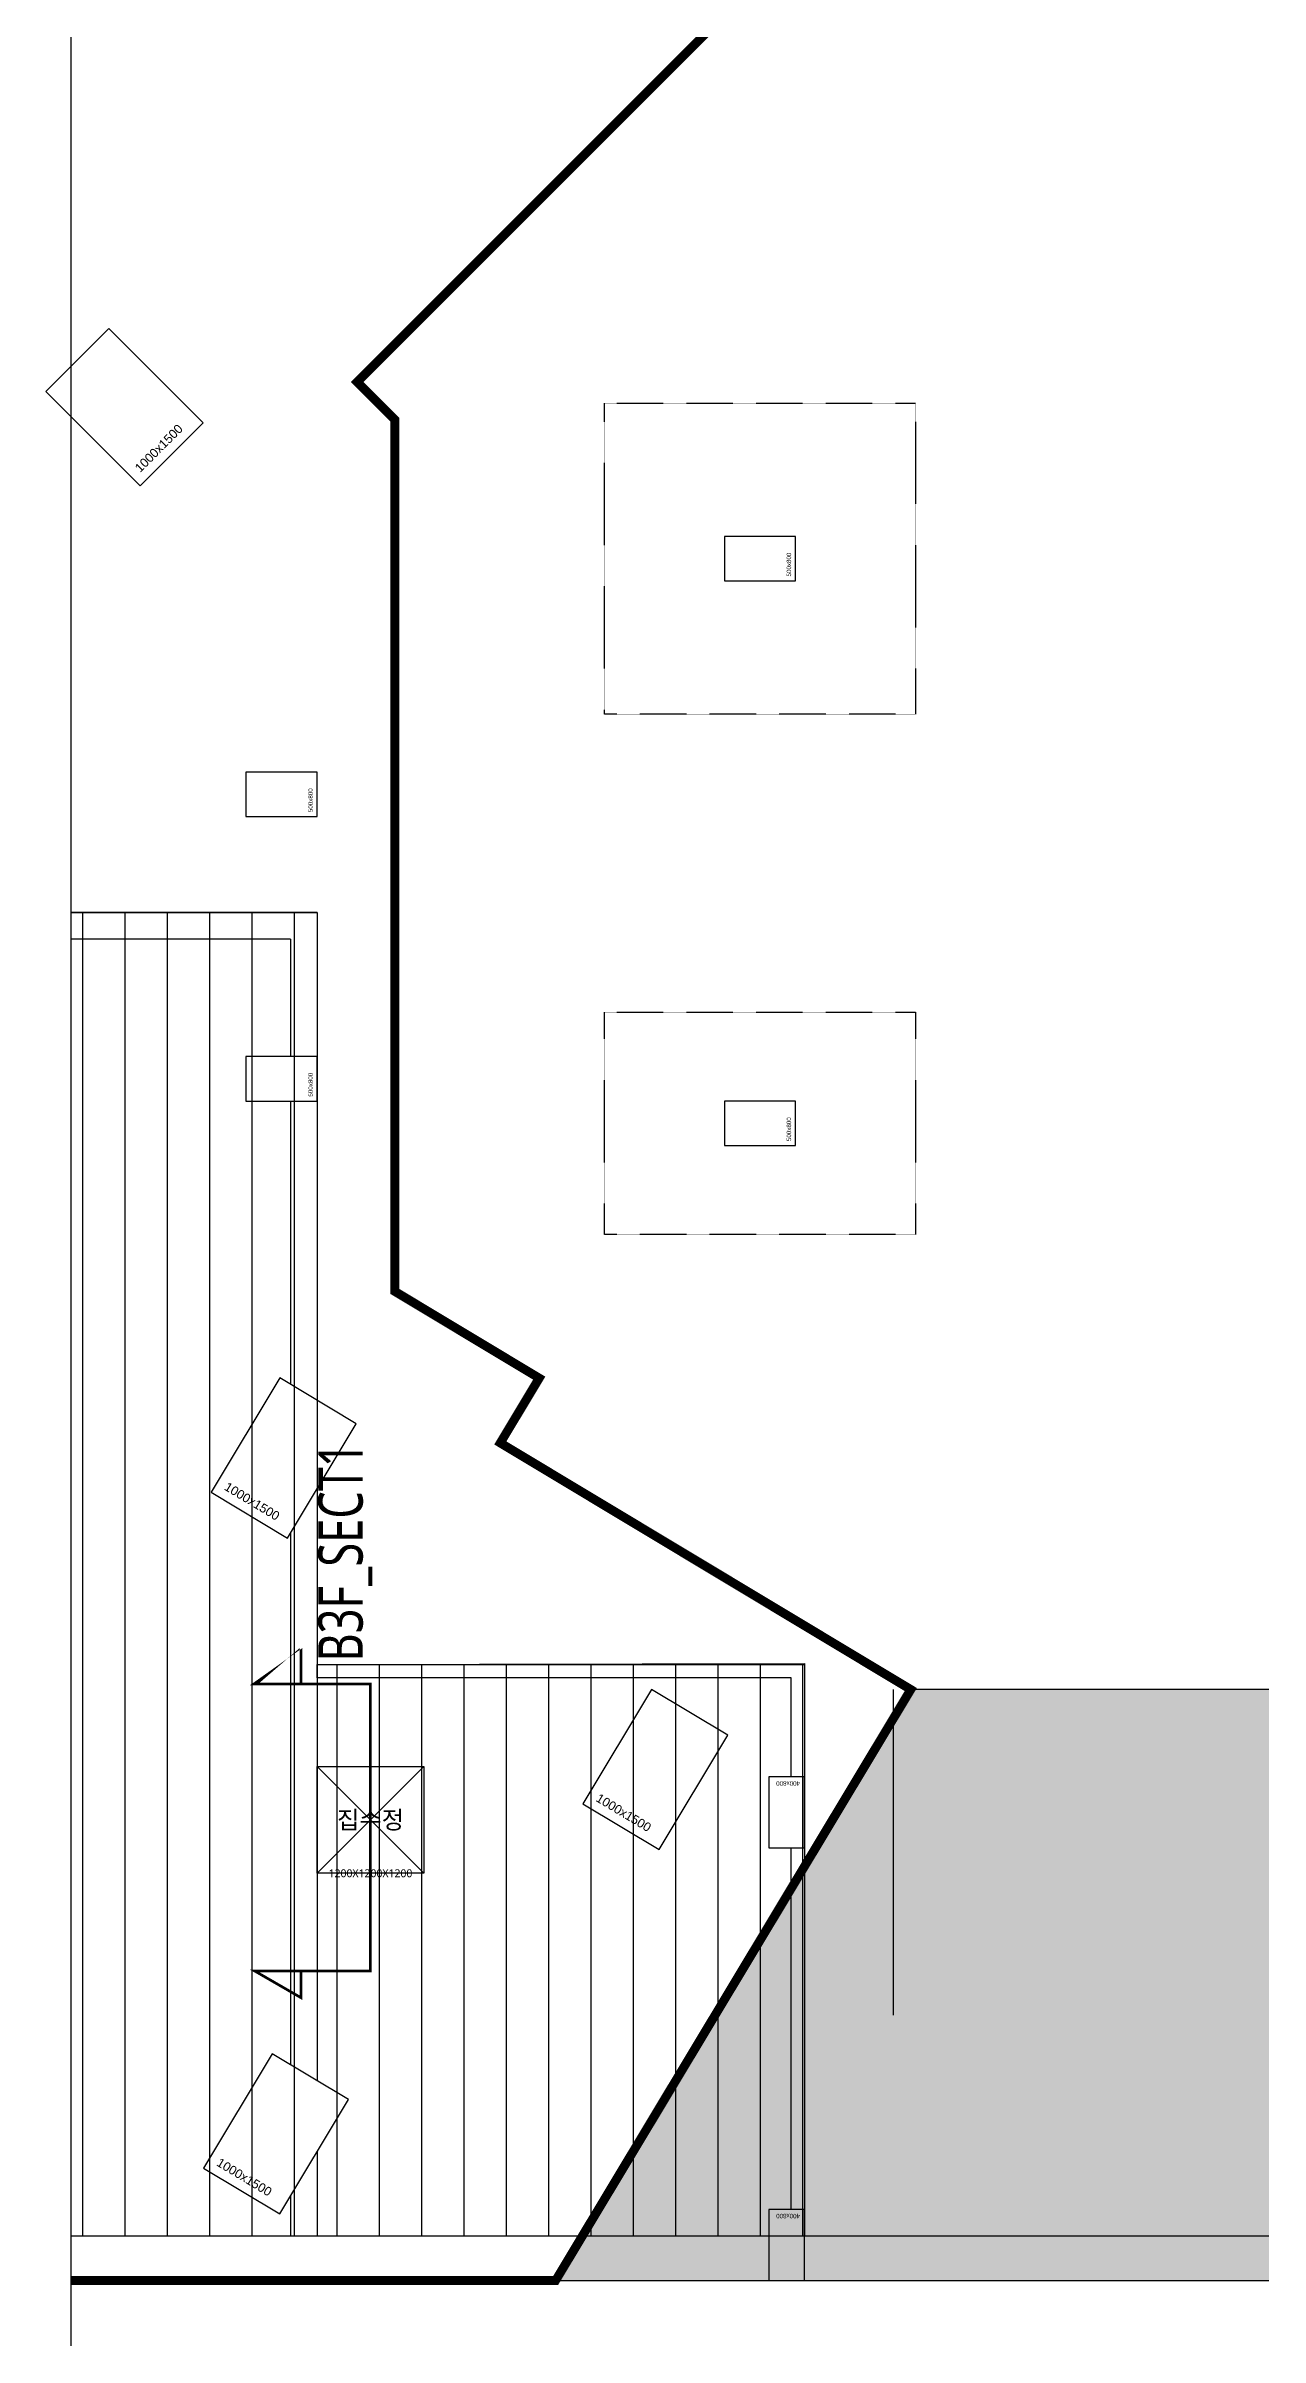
# Model space of a CAD drawing. Header units: millimetres. Extents: x 91591 to 1353697, y 75729 to 160586.
# Drawn here: x 1207949 to 1221603, y 89913 to 115683 of the extents above; entities that cross this region are included whole.
import ezdxf
from ezdxf.enums import TextEntityAlignment as Align

# ---------------------------------------------------------------- set-up
doc = ezdxf.new("R2010")
doc.units = ezdxf.units.MM
doc.linetypes.add('HID', pattern=[2.5, 1.5, -1])
doc.linetypes.add('HIDDEN', pattern=[0.375, 0.25, -0.125])
for name, color, linetype in [('-S_F', 7, 'Continuous'), ('8', 8, 'Continuous'), ('S-FND-배근구간선', 21, 'HID'), ('S-FND_OUTLINE_공동주택 기초', 1, 'HID'), ('S-FND_OUTLINE_지하주차장 기초', 4, 'HID'), ('S-HAT', 252, 'Continuous'), ('S-HAT_SLAB LEVEL', 7, 'Continuous'), ('S-TEXT-NOTES-TEXT', 3, 'Continuous'), ('XR-지하주차장$0$A-CON', 2, 'Continuous'), ('XR-지하주차장$0$AA-COL', 2, 'Continuous'), ('XR-지하주차장$1$A-집수정', 4, 'Continuous')]:
    doc.layers.add(name, color=color, linetype=linetype)
doc.layers.add('S_NOPLOT_251', color=251, linetype='Continuous', plot=False)
doc.styles.add('XR-지하주차장$0$Standard', font='arial.ttf')
doc.styles.add('XR-지하주차장$0$맑은고딕', font='malgun.ttf')
doc.styles.add('맑은고딕', font='malgun.ttf')

# ---------------------------------------------------------------- blocks, each defined once
blk = doc.blocks.new('zw$D357')
at = {"layer": 'S-HAT'}
h = blk.add_hatch(dxfattribs=at)
h.set_pattern_fill('GRASS', color=256, scale=20)
h.set_pattern_definition([(90, (-331308.6818607079, 2741039.891143048), (-359.21, 359.21), [95.25, -623.17]), (45, (-331308.6818607079, 2741039.891143048), (-359.2102448427661, 359.2102448427661), [95.25, -412.75]), (135, (-331308.6818607079, 2741039.891143048), (-359.2102448427661, -359.2102448427661), [95.25, -412.75])])
h.paths.add_polyline_path([(-65007.93566625053, -55191.65344456956), (-61014.16296450445, -48544.89943098091), (-9370.299134122208, -48544.91224052757), (-5376.534149017185, -55191.65344456956)])
at = {"layer": '-S_F', "linetype": 'HIDDEN', "lineweight": -3}
for points in [[(-64459.62759540928, -34076.65348206833), (-60959.62759540928, -34076.65348206833), (-60959.62759540928, -37576.65348206833), (-64459.62759540928, -37576.65348206833)], [(-64459.62759540975, -40926.65348206833), (-60959.62759540975, -40926.65348206833), (-60959.62759540975, -43426.65348206833), (-64459.62759540975, -43426.65348206833)]]:
    blk.add_lwpolyline(points, close=True, dxfattribs=at)
blk.add_lwpolyline([(-70457.14838496898, 877.5785246770828), (0, 877.5785246770828), (0, -57058.71232119427), (-70457.14838496898, -57058.71232119427)], close=True)
at = {"layer": 'S-FND-배근구간선', "color": 251}
blk.add_lwpolyline([(-61209.62759540416, -52209.15344469062), (-61209.62759540416, -48544.89943098091)], dxfattribs=at)
at = {"layer": 'S-FND_OUTLINE_공동주택 기초', "linetype": 'HIDDEN', "ltscale": 0.5, "const_width": 100}
blk.add_lwpolyline([(-70457.14838496922, -18735.26014311146), (-64665.64353570994, -24526.7649923712), (-60909.62759540788, -24526.7649923712), (-60909.62759540788, -29426.7649923712), (-62827.82513992488, -29426.7649923712), (-67239.96683369018, -33838.9066861365), (-66815.70276498096, -34263.17075484619), (-66815.70276498096, -44067.34424751997), (-65192.09819988347, -45042.90429156087), (-65629.88056355715, -45771.49649715796), (-61014.03464927617, -48544.97653054818), (-65007.82805653988, -55191.76495500188), (-70457.14838496898, -55191.76495500188)], dxfattribs=at)
at = {"layer": 'S-FND_OUTLINE_지하주차장 기초'}
blk.add_lwpolyline([(-9370.299134122208, -48544.91224052757), (-61014.16296450445, -48544.89943098091), (-65007.93566625053, -55191.65344456956), (-5376.534149017185, -55191.65344456956)], close=True, dxfattribs=at)
at = {"layer": 'S-HAT_SLAB LEVEL', "color": 8}
for p, q in [((-70323.5749018474, -54691.65344469715), (-70323.5749018474, -39806.65344469715)), ((-69847.3249018474, -54691.65344469715), (-69847.3249018474, -39806.65344469715)), ((-69371.0749018474, -54691.65344469715), (-69371.0749018474, -39806.65344469715)), ((-68894.8249018474, -54691.65344469715), (-68894.8249018474, -39806.65344469715)), ((-68418.5749018474, -54691.65344469715), (-68418.5749018474, -39806.65344469715)), ((-67942.3249018474, -54691.65344469715), (-67942.3249018474, -39806.65344469715)), ((-67466.0749018474, -54691.65344469715), (-67466.0749018474, -48261.24530664552)), ((-66989.8249018474, -54691.65344469715), (-66989.8249018474, -48260.37623730209)), ((-66513.5749018474, -54691.65344469715), (-66513.5749018474, -48259.50716795959)), ((-66037.3249018474, -54691.65344469715), (-66037.3249018474, -48258.63809861615)), ((-65561.0749018474, -54691.65344469715), (-65561.0749018474, -48257.76902927271)), ((-65084.8249018474, -54691.65344469715), (-65084.8249018474, -48256.89995993021)), ((-64608.5749018474, -54691.65344469715), (-64608.5749018474, -48256.03089058678)), ((-64132.3249018474, -54691.65344469715), (-64132.3249018474, -48255.16182124428)), ((-63656.0749018474, -54691.65344469715), (-63656.0749018474, -48254.29275190085)), ((-63179.8249018474, -54691.65344469715), (-63179.8249018474, -48253.42368255742)), ((-62703.5749018474, -54691.65344469715), (-62703.5749018474, -48252.55461321492)), ((-62227.3249018474, -54691.65344469715), (-62227.3249018474, -48251.68554387148))]:
    blk.add_line(p, q, dxfattribs=at)
at = {"layer": 'S-HAT_SLAB LEVEL', "lineweight": -2}
blk.add_lwpolyline([(-70457.14838496898, -39806.65344469622), (-67689.73455426446, -39806.65344469715), (-67689.73455426446, -48261.65344469715), (-62209.73455426423, -48251.65344469715), (-62209.73455426423, -54691.65344469715), (-70457.14838496898, -54691.65344469715)], dxfattribs=at)
at = {"layer": 'S_NOPLOT_251'}
for points in [[(-67689.6275954037, -48261.65344469715), (-62209.6275954037, -48261.65344469715), (-62209.6275954037, -49526.65344469715), (-62359.62759540369, -49526.65344469715), (-62359.62759540369, -48411.65344469715), (-67689.6275954037, -48411.65344469715)], [(-62359.62759540369, -50326.65344469715), (-62209.6275954037, -50326.65344469715), (-62209.6275954037, -54391.65344469715), (-62359.62759540369, -54391.65344469715)]]:
    blk.add_lwpolyline(points, close=True, dxfattribs=at)
at = {"layer": 'XR-지하주차장$0$A-CON'}
for p, q in [((-67689.6275954037, -39806.76495500188), (-70457.14838496898, -39806.76495500188)), ((-67689.6275954037, -39806.76495500188), (-67689.6275954037, -45292.18732875119)), ((-67989.62759540368, -40106.76495500188), (-70457.14838496898, -40106.76495500188)), ((-67989.62759540368, -40106.76495500188), (-67989.62759540368, -41426.76495498325)), ((-67989.62759540368, -41926.76495498325), (-67989.62759540368, -45111.92914304324)), ((-67689.62759540346, -46287.08518147841), (-67689.6275954037, -52945.30241448432)), ((-67989.62759540346, -46786.36902618315), (-67989.62759540346, -52765.04422877542)), ((-67689.6275954037, -53742.84464289248), (-67689.6275954037, -54691.76495500188)), ((-67989.62759540346, -54242.12848759815), (-67989.62759540368, -54691.76495500188)), ((-67989.62759540368, -54691.76495500188), (-70457.14838496898, -54691.76495500188)), ((-62609.6275954037, -54691.76495500188), (-67689.6275954037, -54691.76495500188)), ((-54209.62759540509, -54691.76495500188), (-62209.62759540347, -54691.76495500188)), ((-70457.14838496898, -55191.76495500188), (0, -55191.76495500188))]:
    blk.add_line(p, q, dxfattribs=at)
at = {"layer": 'XR-지하주차장$0$AA-COL'}
for points in [[(-68972.37844759272, -34298.52609391697), (-70033.03861937251, -33237.86592213624), (-70740.14540055906, -33944.97270332277), (-69679.48522877926, -35005.63287510351)], [(-62309.6275954037, -36076.76495500095), (-62309.6275954037, -35576.76495500095), (-63109.6275954037, -35576.76495500095), (-63109.6275954037, -36076.76495500095)], [(-67689.6275954037, -38726.76495500095), (-67689.6275954037, -38226.76495500095), (-68489.6275954037, -38226.76495500095), (-68489.6275954037, -38726.76495500095)], [(-67689.6275954037, -41926.76495498233), (-67689.6275954037, -41426.76495498232), (-68489.6275954037, -41426.76495498232), (-68489.6275954037, -41926.76495498233)], [(-62309.6275954037, -42426.76495500095), (-62309.6275954037, -41926.76495500095), (-63109.6275954037, -41926.76495500095), (-63109.6275954037, -42426.76495500095)], [(-68022.96337566571, -46841.84908130113), (-67250.40626330068, -45556.09813024848), (-68107.57356400276, -45041.06005533878), (-68880.13067636779, -46326.81100639142)], [(-63844.89982505841, -50343.92132028844), (-63072.34271269338, -49058.1703692358), (-63929.51001339545, -48543.13229432609), (-64702.06712576048, -49828.88324537873)], [(-62209.6275954037, -49526.76495500095), (-62609.6275954037, -49526.76495500095), (-62609.6275954037, -50326.76495500095), (-62209.6275954037, -50326.76495500095)], [(-68110.09071238013, -54442.61278156191), (-67337.5336000151, -53156.86183050926), (-68194.70090071717, -52641.82375559956), (-68967.2580130822, -53927.5747066522)], [(-62209.6275954037, -54391.76495500095), (-62609.6275954037, -54391.76495500095), (-62609.6275954037, -55191.76495500095), (-62209.6275954037, -55191.76495500095)]]:
    blk.add_lwpolyline(points, close=True, dxfattribs=at)
at = {"layer": 'XR-지하주차장$1$A-집수정', "lineweight": -3, "ltscale": 0.5}
for p, q in [((-67689.6275954051, -50611.65344469342), (-66489.6275954051, -49411.65344469342)), ((-67689.6275954051, -49411.65344469342), (-66489.6275954051, -50611.65344469342))]:
    blk.add_line(p, q, dxfattribs=at)
blk.add_lwpolyline([(-67689.6275954051, -49411.65344469342), (-66489.6275954051, -49411.65344469342), (-66489.6275954051, -50611.65344469342), (-67689.6275954051, -50611.65344469342)], close=True, dxfattribs=at)
at = {"layer": 'Defpoints', "style": 'XR-지하주차장$0$Standard'}
for s, height, rotation, p in [('1000x1500', 100, 45.00000000000001, (-69679.48522877926, -34864.21151886601)), ('500x800', 50, 90, (-62359.62759540369, -36026.76495500095)), ('500x800', 50, 90, (-67739.6275954037, -38676.76495500095)), ('500x800', 50, 90, (-67739.6275954037, -41876.76495498232)), ('500x800', 50, 90, (-62359.62759540369, -42376.76495500095)), ('1000x1500', 100, 329, (-68742.91013880656, -46292.59808381274)), ('1000x1500', 100, 329, (-64564.84658819926, -49794.67032280005)), ('400x800', 50, 179.9999999999998, (-62259.6275954037, -49576.76495500095)), ('1000x1500', 100, 329, (-68830.03747552096, -53893.36178407353)), ('400x800', 50, 179.9999999999998, (-62259.6275954037, -54441.76495500095))]:
    blk.add_text(s, height=height, rotation=rotation, dxfattribs=at).set_placement(p)
at = {"layer": 'Defpoints', "style": 'XR-지하주차장$0$맑은고딕'}
blk.add_text('집수정', height=200, dxfattribs=at).set_placement((-67089.6275954051, -50011.65344469342), align=Align.MIDDLE_CENTER)
blk.add_text('1200X1200X1200', height=90, dxfattribs=at).set_placement((-67089.6275954051, -50611.65344469342), align=Align.MIDDLE)
blk = doc.blocks.new('zw$F20C')
at = {"layer": 'S-TEXT-NOTES-TEXT', "color": 7, "lineweight": -3, "const_width": 30}
blk.add_lwpolyline([(-43812.90028157527, -11237.51552384533), (-43812.90028157527, -11537.51552384533), (-44332.51552384603, -11237.5155238444), (-43032.51552384975, -11237.51552384533), (-43032.51552384929, -8007.507957037537), (-44332.51552384556, -8007.50795703847), (-43812.90028157434, -7707.50795703847), (-43812.90028157481, -8007.50795703847)], dxfattribs=at)
at = {"layer": 'S-TEXT-NOTES-TEXT', "color": 7, "lineweight": -3, "style": '맑은고딕', "width": 0.75}
blk.add_text('B3F_SECT1', height=500, rotation=90.0000000033154, dxfattribs=at).set_placement((-43370.51127551845, -7756.512265164404), align=Align.MIDDLE_LEFT)

msp = doc.modelspace()

# ---------------------------------------------------------------- block references
msp.add_blockref('zw$F20C', (1254631.877225043, 105267.679344483))
at = {"layer": '8'}
msp.add_blockref('zw$D357', (1278688.989296599, 145741.8172653321), dxfattribs=at)

doc.saveas('drawing.dxf')
